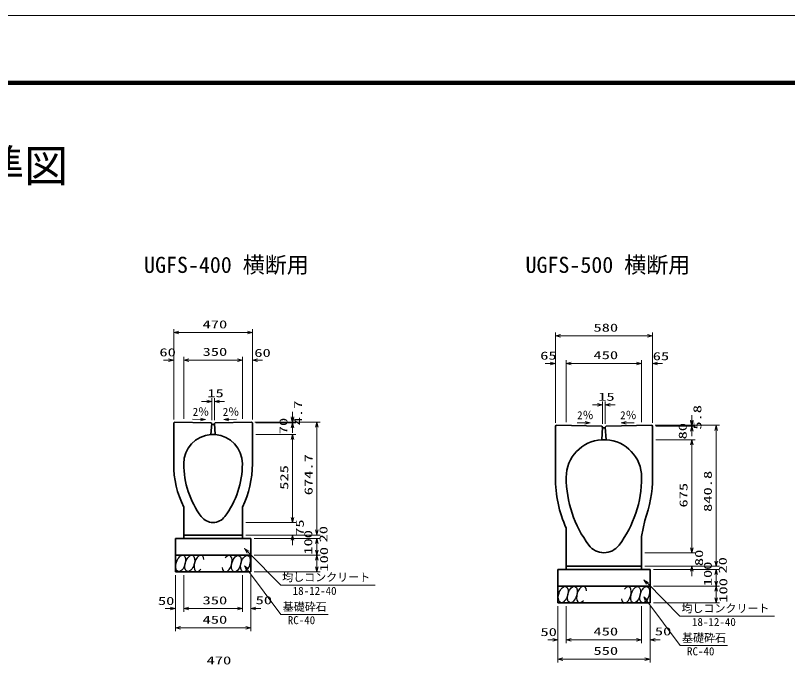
# Model space of a CAD drawing. Units: millimetres on the paper. Extents: x 0 to 841, y 0 to 594.
# Drawn here: x 450.8 to 681.2, y 400.2 to 594 of the extents above; entities that cross this region are included whole.
import ezdxf
from ezdxf.enums import TextEntityAlignment as Align

# ---------------------------------------------------------------- set-up
doc = ezdxf.new("R2010")
doc.units = ezdxf.units.MM
doc.linetypes.add('DASHED', pattern=[7.5, 6, -1.5])
for name, color, linetype, lineweight in [('D-STR-DIM（寸法）', 7, 'Continuous', 13), ('D-STR-HTXT(均しCON-旗)', 7, 'Continuous', 13), ('D-STR-HTXT(基礎砕石-旗)', 7, 'Continuous', 13), ('D-STR-STRF(グリ)', 7, 'Continuous', 25), ('D-STR（構造物）', 1, 'Continuous', 35), ('D-TTL-LINE（区切線）', 7, 'Continuous', 18), ('D-TTL（外枠）', 2, 'Continuous', 140)]:
    doc.layers.add(name, color=color, linetype=linetype, lineweight=lineweight)
doc.layers.add('D-STR-TXT(文字)', color=7, linetype='Continuous')
doc.styles.add('ＭＳ ゴシック', font='')
doc.styles.get('ＭＳ ゴシック').set_extended_font_data('MS Gothic')

# ---------------------------------------------------------------- blocks, each defined once
blk = doc.blocks.new('_Open30')
at = {"color": 7, "linetype": 'Continuous', "lineweight": 13}
for p, q in [((-1, 0.2679), (0, 0)), ((0, 0), (-1, -0.2679)), ((0, 0), (-1, 0))]:
    blk.add_line(p, q, dxfattribs=at)

msp = doc.modelspace()

# ---------------------------------------------------------------- linework, layer by layer
at = {"layer": 'D-STR-DIM（寸法）'}
for p, q in [((498.007, 492.118), (498.007, 500.326)), ((521.507, 492.118), (521.507, 500.326)), ((499.507, 499.326), (520.007, 499.326)), ((611.911, 491.132), (611.911, 499.341)), ((613.411, 498.341), (639.411, 498.341)), ((640.911, 491.132), (640.911, 499.341)), ((496.507, 491.118), (495.007, 491.118)), ((498.007, 473.385), (498.007, 492.118)), ((501.007, 473.575), (501.007, 492.118)), ((501.007, 473.575), (501.007, 492.118)), ((502.507, 491.118), (504.007, 491.118)), ((502.507, 491.118), (517.007, 491.118)), ((517.007, 491.118), (515.507, 491.118)), ((518.507, 473.58), (518.507, 492.118)), ((518.507, 473.58), (518.507, 492.118)), ((521.507, 473.385), (521.507, 492.118)), ((523.007, 491.118), (524.507, 491.118)), ((611.911, 472.396), (611.911, 491.132)), ((615.161, 472.585), (615.161, 491.132)), ((615.161, 472.585), (615.161, 491.132)), ((637.661, 472.595), (637.661, 491.132)), ((637.661, 472.595), (637.661, 491.132)), ((640.911, 472.372), (640.911, 491.132)), ((610.411, 490.132), (608.911, 490.132)), ((616.661, 490.132), (618.161, 490.132)), ((616.661, 490.132), (636.161, 490.132)), ((636.161, 490.132), (634.661, 490.132)), ((642.411, 490.132), (643.911, 490.132)), ((509.359, 473.175), (509.359, 479.768)), ((510.15, 473.159), (510.15, 479.768)), ((507.859, 478.768), (506.359, 478.768)), ((511.65, 478.768), (513.15, 478.768)), ((624.519, 477.712), (623.019, 477.712)), ((626.019, 472.118), (626.019, 478.712)), ((626.81, 472.102), (626.81, 478.712)), ((628.31, 477.712), (629.81, 477.712)), ((533.45, 474.13), (533.45, 475.63)), ((533.45, 473.913), (533.45, 475.413)), ((503.667, 473.451), (506.029, 473.404)), ((516.797, 473.434), (514.435, 473.387)), ((522.257, 472.63), (541.71, 472.63)), ((522.257, 472.63), (534.45, 472.63)), ((522.479, 472.413), (534.45, 472.413)), ((522.479, 472.413), (534.45, 472.413)), ((618.397, 472.433), (620.758, 472.386)), ((635.387, 472.416), (633.026, 472.368)), ((652.603, 473.145), (652.603, 474.645)), ((652.603, 472.872), (652.603, 474.372)), ((533.45, 470.913), (533.45, 469.413)), ((540.71, 440.4), (540.71, 471.13)), ((641.662, 471.645), (653.603, 471.645)), ((641.911, 471.372), (653.603, 471.372)), ((641.911, 471.372), (653.603, 471.372)), ((642.662, 471.645), (660.864, 471.645)), ((659.864, 431.11), (659.864, 470.145)), ((522.507, 468.901), (534.45, 468.901)), ((522.507, 468.901), (534.45, 468.901)), ((652.603, 469.872), (652.603, 468.372)), ((533.45, 444.15), (533.45, 467.401)), ((533.45, 467.401), (533.45, 465.901)), ((641.911, 467.355), (653.603, 467.355)), ((641.911, 467.355), (653.603, 467.355)), ((652.603, 435.11), (652.603, 465.855)), ((652.603, 465.855), (652.603, 464.355)), ((533.45, 444.15), (533.45, 445.65)), ((519.507, 442.65), (534.45, 442.65)), ((519.507, 442.65), (534.45, 442.65)), ((540.71, 440.4), (540.71, 441.9)), ((519.507, 438.9), (541.71, 438.9)), ((519.507, 438.9), (534.45, 438.9)), ((519.507, 438.9), (541.71, 438.9)), ((522.007, 437.9), (541.71, 437.9)), ((522.007, 437.9), (541.71, 437.9)), ((533.45, 437.4), (533.45, 435.9)), ((540.71, 434.4), (540.71, 436.4)), ((540.71, 436.4), (540.71, 434.9)), ((652.603, 435.11), (652.603, 436.61)), ((638.661, 433.61), (653.603, 433.61)), ((638.661, 433.61), (653.603, 433.61)), ((522.007, 432.9), (541.71, 432.9)), ((522.007, 432.9), (541.71, 432.9)), ((540.71, 429.4), (540.71, 431.4)), ((659.864, 431.11), (659.864, 432.61)), ((638.661, 429.61), (660.864, 429.61)), ((638.661, 429.61), (653.603, 429.61)), ((638.661, 429.61), (660.864, 429.61)), ((641.161, 428.61), (660.864, 428.61)), ((641.161, 428.61), (660.864, 428.61)), ((498.507, 426.9), (498.507, 415.933)), ((501.007, 426.9), (501.007, 415.933)), ((501.007, 426.9), (501.007, 415.933)), ((518.507, 426.9), (518.507, 415.933)), ((518.507, 426.9), (518.507, 415.933)), ((521.007, 426.9), (521.007, 415.933)), ((522.007, 427.9), (541.71, 427.9)), ((652.603, 428.11), (652.603, 426.61)), ((659.864, 425.11), (659.864, 427.11)), ((659.864, 427.11), (659.864, 425.61)), ((641.161, 423.61), (660.864, 423.61)), ((641.161, 423.61), (660.864, 423.61)), ((659.864, 420.11), (659.864, 422.11)), ((612.661, 417.61), (612.661, 406.643)), ((615.161, 417.61), (615.161, 406.643)), ((615.161, 417.61), (615.161, 406.643)), ((637.661, 417.61), (637.661, 406.643)), ((637.661, 417.61), (637.661, 406.643)), ((640.161, 417.61), (640.161, 406.643)), ((641.161, 418.61), (660.864, 418.61)), ((497.007, 416.933), (495.507, 416.933)), ((498.507, 415.933), (498.507, 410.16)), ((502.507, 416.933), (504.007, 416.933)), ((502.507, 416.933), (517.007, 416.933)), ((517.007, 416.933), (515.507, 416.933)), ((521.007, 415.933), (521.007, 410.16)), ((522.507, 416.933), (524.007, 416.933)), ((500.007, 411.16), (519.507, 411.16)), ((611.161, 407.643), (609.661, 407.643)), ((612.661, 406.643), (612.661, 400.869)), ((616.661, 407.643), (618.161, 407.643)), ((616.661, 407.643), (636.161, 407.643)), ((636.161, 407.643), (634.661, 407.643)), ((640.161, 406.643), (640.161, 400.869)), ((641.661, 407.643), (643.161, 407.643)), ((614.161, 401.869), (638.661, 401.869))]:
    msp.add_line(p, q, dxfattribs=at)
at = {"layer": 'D-STR-HTXT(均しCON-旗)'}
for points in [[(558.155, 423.953), (529.948, 423.953), (520.225, 433.77)], [(677.309, 414.662), (649.101, 414.662), (639.378, 424.479)]]:
    msp.add_lwpolyline(points, dxfattribs=at)
at = {"layer": 'D-STR-HTXT(基礎砕石-旗)'}
for points in [[(544.129, 415.203), (530.025, 415.203), (520.021, 428.529)], [(663.283, 405.913), (649.179, 405.913), (639.175, 419.239)]]:
    msp.add_lwpolyline(points, dxfattribs=at)
at = {"layer": 'D-STR-STRF(グリ)'}
for centre, major_axis in [((500.102, 430.424), (0.79, 2.421)), ((502.823, 430.424), (0.79, 2.421)), ((516.712, 430.343), (-0.771, -2.427)), ((519.433, 430.364), (-0.771, -2.427)), ((614.256, 421.133), (0.79, 2.421)), ((616.977, 421.133), (0.79, 2.421)), ((635.865, 421.052), (-0.771, -2.427)), ((638.587, 421.074), (-0.771, -2.427))]:
    msp.add_ellipse(centre, major_axis=major_axis, ratio=0.5139, dxfattribs=at)
for centre, major_axis in [((505.564, 430.424), (0.79, 2.421)), ((513.971, 430.321), (-0.771, -2.427)), ((619.718, 421.133), (0.79, 2.421)), ((633.125, 421.031), (-0.771, -2.427))]:
    msp.add_ellipse(centre, major_axis=major_axis, ratio=0.5139, start_param=5.3575563, end_param=10.3750652, dxfattribs=at)
at = {"layer": 'D-STR（構造物）'}
for p, q in [((498.257, 472.63), (498.007, 472.385)), ((498.007, 472.385), (498.007, 460.15)), ((509.132, 472.413), (498.257, 472.63)), ((509.364, 472.159), (509.132, 472.413)), ((510.15, 472.159), (510.382, 472.413)), ((510.382, 472.413), (521.257, 472.63)), ((521.257, 472.63), (521.507, 472.385)), ((521.507, 472.385), (521.507, 460.15)), ((509.364, 472.159), (509.132, 468.878)), ((509.61, 471.909), (509.755, 471.909)), ((509.9, 471.909), (509.755, 471.909)), ((510.15, 472.159), (510.382, 468.878)), ((611.911, 471.396), (612.165, 471.645)), ((611.911, 471.396), (611.911, 456.106)), ((612.165, 471.645), (625.787, 471.372)), ((625.786, 467.337), (626.014, 471.118)), ((626.019, 471.118), (625.787, 471.372)), ((626.264, 470.868), (626.409, 470.868)), ((626.554, 470.868), (626.409, 470.868)), ((626.804, 471.118), (627.036, 471.372)), ((626.804, 471.118), (627.036, 467.337)), ((627.036, 471.372), (640.662, 471.645)), ((640.911, 471.4), (640.662, 471.645)), ((640.911, 471.4), (640.911, 456.11)), ((501.007, 437.9), (501.007, 447.247)), ((518.507, 437.9), (518.507, 447.247)), ((638.608, 443.26), (637.661, 438.446)), ((615.161, 428.61), (615.161, 440.946)), ((498.507, 437.9), (521.007, 437.9)), ((498.507, 427.9), (498.507, 437.9)), ((501.007, 438.9), (518.507, 438.9)), ((521.007, 427.9), (521.007, 437.9)), ((637.661, 428.61), (637.661, 438.446)), ((498.507, 432.9), (521.007, 432.9)), ((612.661, 428.61), (640.161, 428.61)), ((612.661, 418.61), (612.661, 428.61)), ((615.161, 429.61), (637.661, 429.61)), ((640.161, 418.61), (640.161, 428.61)), ((498.507, 427.9), (521.007, 427.9)), ((612.661, 423.61), (640.161, 423.61)), ((612.661, 418.61), (640.161, 418.61))]:
    msp.add_line(p, q, dxfattribs=at)
for centre, radius, start, end in [((509.61, 472.159), 0.25, 180, 270), ((509.9, 472.159), 0.25, 270, 0), ((626.264, 471.118), 0.25, 180, 270), ((626.554, 471.118), 0.25, 270, 0), ((509.757, 460.15), 8.75, 94.09604, 180), ((509.757, 460.15), 8.751, 0.0017, 85.89996), ((626.411, 456.11), 11.25, 93.18614, 180), ((626.419, 456.113), 11.242, 359.98424, 86.853), ((527.257, 460.15), 29.25, 180, 206.17693), ((527.257, 460.15), 26.25, 180, 216.86989), ((492.257, 460.15), 26.25, 323.13008, 0), ((492.257, 460.15), 29.25, 333.82303, 0), ((648.911, 456.11), 37, 180, 204.19412), ((648.911, 456.11), 33.75, 180, 216.86989), ((603.911, 456.11), 33.75, 323.13011, 0), ((603.911, 456.11), 37, 339.67799, 0), ((509.757, 447.025), 4.375, 216.86987, 323.13008), ((626.411, 439.235), 5.625, 216.8699, 323.13013)]:
    msp.add_arc(centre, radius, start, end, dxfattribs=at)
at = {"layer": 'D-STR（構造物）', "linetype": 'DASHED'}
for centre, radius, start, end in [((509.757, 460.14), 8.76, 85.9087, 94.0913), ((626.419, 456.113), 11.242, 86.853, 93.22661)]:
    msp.add_arc(centre, radius, start, end, dxfattribs=at)
at = {"layer": 'D-TTL-LINE（区切線）'}
msp.add_line((841, 594), (0, 594), dxfattribs=at)
at = {"layer": 'D-TTL（外枠）'}
msp.add_line((820.9, 573.9), (20.1, 573.9), dxfattribs=at)

# ---------------------------------------------------------------- block references
at = {"layer": 'D-STR-DIM（寸法）', "xscale": 1.5, "yscale": 1.5}
for p, rotation in [((498.007, 499.326), 180), ((611.911, 498.341), 180), ((501.007, 491.118), 180), ((501.007, 491.118), 180), ((521.507, 491.118), 180), ((615.161, 490.132), 180), ((615.161, 490.132), 180), ((640.911, 490.132), 180), ((510.15, 478.768), 180), ((626.81, 477.712), 180), ((507.528, 473.374), 358.85424), ((512.935, 473.357), 181.14576), ((533.45, 472.63), 270), ((533.45, 472.413), 270), ((533.45, 472.413), 90), ((540.71, 472.63), 90), ((622.258, 472.356), 358.85424), ((631.526, 472.338), 181.14576), ((652.603, 471.645), 270), ((652.603, 471.372), 270), ((652.603, 471.372), 90), ((659.864, 471.645), 90), ((533.45, 468.901), 90), ((533.45, 468.901), 90), ((652.603, 467.355), 90), ((652.603, 467.355), 90), ((533.45, 442.65), 270), ((533.45, 442.65), 270), ((540.71, 438.9), 270), ((540.71, 438.9), 270), ((533.45, 438.9), 90), ((540.71, 437.9), 90), ((540.71, 437.9), 90), ((540.71, 432.9), 270), ((652.603, 433.61), 270), ((652.603, 433.61), 270), ((540.71, 432.9), 90), ((659.864, 429.61), 270), ((659.864, 429.61), 270), ((540.71, 427.9), 270), ((652.603, 429.61), 90), ((659.864, 428.61), 90), ((659.864, 428.61), 90), ((659.864, 423.61), 270), ((659.864, 423.61), 90), ((659.864, 418.61), 270), ((501.007, 416.933), 180), ((501.007, 416.933), 180), ((521.007, 416.933), 180), ((498.507, 411.16), 180), ((615.161, 407.643), 180), ((615.161, 407.643), 180), ((640.161, 407.643), 180), ((612.661, 401.869), 180)]:
    msp.add_blockref('_Open30', p, dxfattribs=dict(at, rotation=rotation))
for p in [(521.507, 499.326), (640.911, 498.341), (498.007, 491.118), (518.507, 491.118), (518.507, 491.118), (611.911, 490.132), (637.661, 490.132), (637.661, 490.132), (509.359, 478.768), (626.019, 477.712), (498.507, 416.933), (518.507, 416.933), (518.507, 416.933), (521.007, 411.16), (612.661, 407.643), (637.661, 407.643), (637.661, 407.643), (640.161, 401.869)]:
    msp.add_blockref('_Open30', p, dxfattribs=at)
at = {"layer": 'D-STR-HTXT(均しCON-旗)', "xscale": 1.5, "yscale": 1.5, "rotation": 134.72505}
for p in [(519.169, 434.835), (638.323, 425.545)]:
    msp.add_blockref('_Open30', p, dxfattribs=at)
at = {"layer": 'D-STR-HTXT(基礎砕石-旗)', "xscale": 1.5, "yscale": 1.5, "rotation": 126.89552}
for p in [(519.121, 429.729), (638.275, 420.439)]:
    msp.add_blockref('_Open30', p, dxfattribs=at)

# ---------------------------------------------------------------- texts
at = {"layer": 'D-STR-DIM（寸法）', "style": 'ＭＳ ゴシック', "width": 1.5}
for s, p in [('470', (506.632, 499.863)), ('580', (623.286, 498.878)), ('60', (493.743, 491.511)), ('350', (506.632, 491.655)), ('60', (522.077, 491.341)), ('65', (607.392, 490.526)), ('450', (623.286, 490.67)), ('65', (640.976, 490.356)), ('15', (508.041, 479.306)), ('15', (624.701, 478.249)), ('50', (493.31, 417.3)), ('350', (506.632, 417.471)), ('50', (522.459, 417.508)), ('450', (506.632, 411.697)), ('50', (607.463, 408.01)), ('450', (623.286, 408.18)), ('50', (641.613, 408.218)), ('550', (623.286, 402.407)), ('470', (507.831, 399.541))]:
    msp.add_text(s, height=2.405, dxfattribs=at).set_placement(p, align=Align.BOTTOM_LEFT)
for s, p in [('4.7', (537.063, 471.653)), ('5.8', (656.216, 470.353)), ('70', (532.684, 468.976)), ('80', (651.837, 467.431)), ('674.7', (540.173, 450.765)), ('525', (532.912, 452.396)), ('840.8', (659.326, 445.794)), ('675', (652.066, 447.103)), ('75', (537.558, 438.642)), ('100', (540.078, 433.02)), ('20', (544.624, 436.682)), ('100', (544.796, 427.967)), ('80', (656.712, 429.607)), ('20', (663.778, 427.391)), ('100', (659.326, 423.61)), ('100', (663.95, 418.677))]:
    msp.add_text(s, height=2.405, rotation=90, dxfattribs=at).set_placement(p, align=Align.BOTTOM_LEFT)
at = {"layer": 'D-STR-DIM（寸法）', "style": 'ＭＳ ゴシック'}
for rotation, p in [(0.01, (503.674, 473.75)), (359.99, (512.653, 473.747)), (0.01, (618.404, 472.732)), (359.99, (631.244, 472.729))]:
    msp.add_text('2％', height=2.405, rotation=rotation, dxfattribs=at).set_placement(p, align=Align.BOTTOM_LEFT)
at = {"layer": 'D-STR-HTXT(均しCON-旗)', "style": 'ＭＳ ゴシック'}
for s, p in [('均しコンクリート', (530.396, 424.364)), ('18-12-40', (533.529, 420.303)), ('均しコンクリート', (649.549, 415.074)), ('18-12-40', (652.682, 411.012))]:
    msp.add_text(s, height=2.405, dxfattribs=at).set_placement(p, align=Align.BOTTOM_LEFT)
at = {"layer": 'D-STR-HTXT(基礎砕石-旗)', "style": 'ＭＳ ゴシック'}
for s, p in [('基礎砕石', (530.561, 415.54)), ('RC-40', (532.049, 411.553)), ('基礎砕石', (649.715, 406.249)), ('RC-40', (651.202, 402.263))]:
    msp.add_text(s, height=2.405, dxfattribs=at).set_placement(p, align=Align.BOTTOM_LEFT)
at = {"layer": 'D-STR-TXT(文字)', "style": 'ＭＳ ゴシック'}
for s, height, p in [('都市型側溝標準図', 9.621, (361.512, 541.419)), ('UGFS-400 横断用', 4.811, (489.168, 515.696)), ('UGFS-500 横断用', 4.811, (603.009, 515.696))]:
    msp.add_text(s, height=height, dxfattribs=at).set_placement(p, align=Align.BOTTOM_LEFT)

doc.saveas('drawing.dxf')
